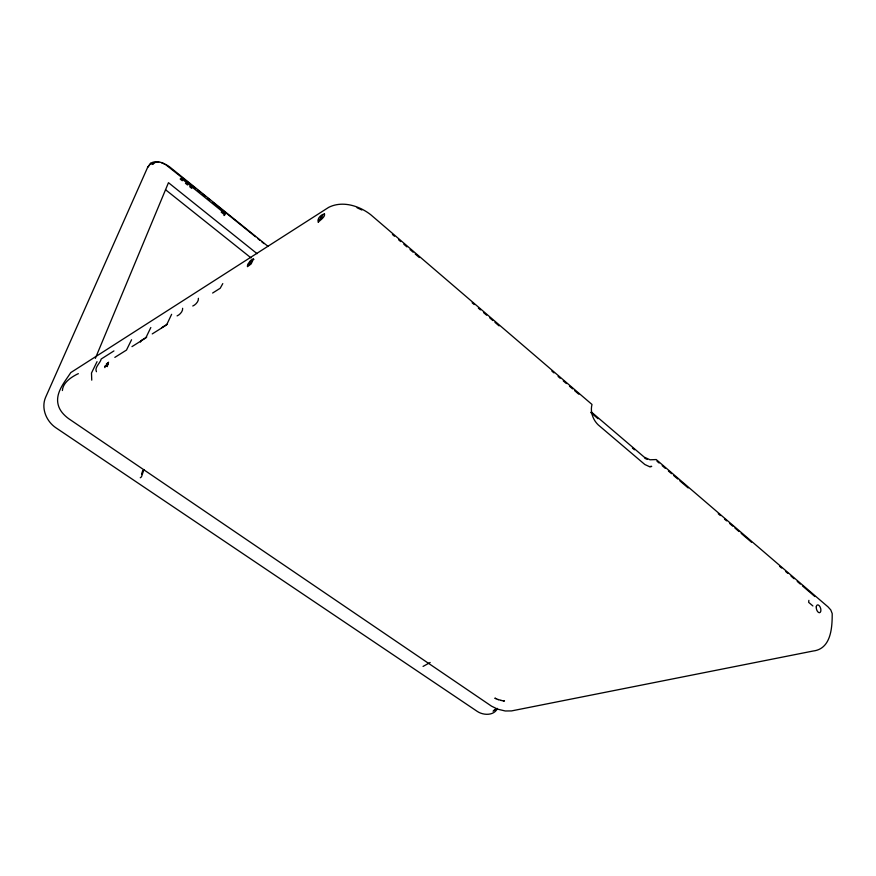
<?xml version="1.0" encoding="UTF-8"?>
<svg xmlns="http://www.w3.org/2000/svg" width="876" height="876" viewBox="0 0 876 876"><rect width="100%" height="100%" fill="white"/><g stroke="black" fill="none" stroke-linecap="round" stroke-linejoin="round"><path stroke-width="1.31" d="M808.877 600.367L808.647 602.349L812.895 605.962M141.54 474.091L142.799 470.423M143.971 469.525L141.452 476.873L140.28 477.759M95.353 358.361L168.477 182.69L257.095 253.69M267.925 246.287L169.966 167.152C164.699 163.297 156.968 159.454 150.76 163.243L147.606 167.415L45.552 397.441C40.942 408.315 46.318 421.203 55.714 427.663L477.234 711.378C483.289 715.506 494.042 715.911 497.491 708.399M140.434 342.111L141.222 340.523L146.697 337.085M171.63 314.309L166.615 324.886L152.238 333.909M150.825 327.514L145.788 337.95L131.969 346.633M131.553 339.746L126.494 350.061L114.833 357.386M105.492 366.65L105.81 366.048M107.321 364.142L107.003 364.734L106.456 363.518M106.554 365.982L106.872 365.38M108.274 362.774L108.591 362.182M107.628 365.314L107.945 364.712M104.737 366.715L104.857 367.624M97.028 361.668L91.487 373.034L91.75 380.151M147.606 167.415L150.76 163.243M248.653 264.782L250.24 262.899M250.635 263.523L252.036 260.599M319.182 219.975L320.879 217.971M321.415 218.551L321.153 217.642L322.806 215.595M493.834 710.524L495.389 709.21M496.615 708.585L493.057 711.181M113.935 350.926L101.189 359.018C100.488 362.927 94.137 367.504 96.437 371.709M161.556 327.755L167.25 324.175M106.883 364.712L105.492 365.971M107.956 364.044L106.565 365.303L107.43 365.927M104.594 366.529L105.81 365.38L107.43 366.606M423.053 666.417L430.171 662.486M153.639 163.648L151.92 164.491L155.49 162.29L158.786 162.082M649.904 466.7L651.711 466.404L649.412 466.634L644.835 464.51L598.198 424.86C592.899 419.757 590.03 411.698 592.001 404.471L370.767 214.751C359.291 205.761 342.45 200.451 328.719 207.338L70.759 372.607C64.824 381.837 55.024 392.842 58.199 404.811C59.59 410.57 63.926 415.169 68.569 418.608L491.502 706.144L497.71 709.177L505.266 710.983L511.529 710.918L813.07 651.032C831.16 648.952 832.255 627.555 832.2 613.561L830.777 609.937L828.072 606.926L656.233 459.561L650.014 459.78L644.243 457.141L591.3 411.95M247.448 266.676L251.127 263.95L253.547 258.902M212.627 293.033L220.194 288.259L222.789 283.605M192.775 305.998C195.556 304.936 198.885 301.256 198.392 298.3M177.083 315.886C179.832 314.823 183.04 311.221 182.635 308.286M78.391 373.713L77.767 373.888C71.339 377.096 62.919 382.505 62.382 390.532M503.218 700.844L504.488 700.997L500.809 700.417M497.907 699.431L501.192 700.406M324.12 214.051C321.142 214.346 316.335 219.23 318.481 222.285C316.258 222.843 325.62 217.456 324.558 214.16L324.394 213.722M498.4 699.705L494.841 698.139L496.155 698.752M644.769 458.268L647.255 459.407M161.272 162.575L164.535 164.097M357.079 207.765L361.854 210.01M253.876 259.471L252.529 259.099L250.405 260.676L247.755 264.333L247.393 266.184M165.619 164.6L195.885 188.603M108.394 363.474L107.518 362.85L108.076 364.066M165.542 189.731L251.029 257.894M182.296 180.741L180.193 179.043L181.135 178.244L225.307 213.897L225.077 214.576L224.037 215.562L224.355 214.653L221.201 212.112M185.449 183.281L187.552 184.978M189.654 186.676L191.756 188.373M198.009 190.322L200.133 192.041M202.268 193.76L205.455 196.334M207.59 198.053L209.714 199.772M212.912 202.356L255.474 236.728M257.599 238.447L259.723 240.166M261.858 241.886L263.983 243.605M322.149 218.223L320.583 216.909L321.12 217.489M590.752 412.508L598.045 418.728M632.395 448.03L634.476 449.804M392.426 234.472L394.496 236.246M398.635 239.794L400.704 241.568M403.814 244.229L406.924 246.901M410.023 249.561L413.133 252.222M415.202 253.996L419.341 257.544M472.153 302.8L474.223 304.574M478.362 308.122L480.431 309.907M483.541 312.568L486.651 315.229M489.75 317.889L492.86 320.55M494.929 322.324L499.068 325.872M551.88 371.128L553.95 372.902M558.089 376.461L560.158 378.235M563.268 380.896L566.367 383.557M569.477 386.217L572.586 388.878M574.656 390.652L578.795 394.2M656.989 461.225L659.07 462.999M662.179 465.671L665.3 468.342M668.41 471.014L671.531 473.686M673.611 475.471L677.761 479.03M679.842 480.815L688.153 487.932M718.276 513.752L720.357 515.537M724.507 519.096L726.587 520.87M729.708 523.541L732.818 526.213M734.898 527.998L739.048 531.557M741.129 533.342L751.52 542.244M779.563 566.279L781.644 568.064M785.794 571.623L787.874 573.397M790.995 576.069L794.105 578.74M797.226 581.412L800.335 584.084M802.416 585.869L814.888 596.545M250.098 261.815L250.481 262.439M816.268 606.838A4.041 2.113 73.6 0 0 819.388 612.718A4.041 2.113 73.6 0 0 820.035 606.827A4.041 2.113 73.6 0 0 816.268 606.838"/></g></svg>
